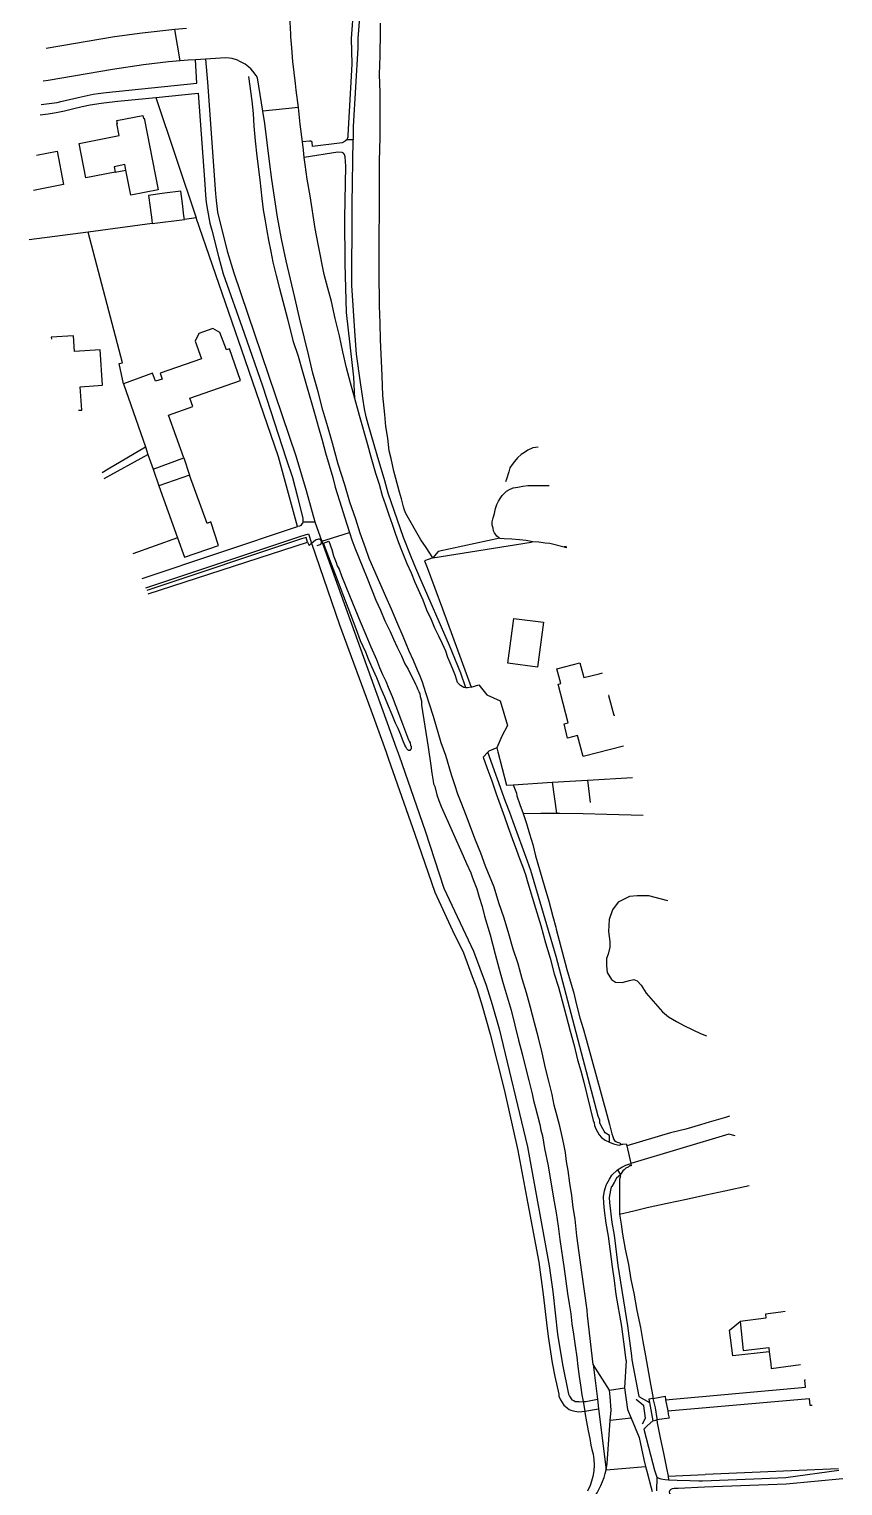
# Model space of a CAD drawing. Header units: millimetres. Extents: x 111502 to 977541, y 8702 to 1044108.
# Drawn here: x 973762.2 to 973909.1, y 473026.8 to 473289.8 of the extents above; entities that cross this region are included whole.
import ezdxf

# ---------------------------------------------------------------- set-up
doc = ezdxf.new("R2010")
doc.units = ezdxf.units.MM
doc.header["$LTSCALE"] = 0.25
doc.layers.add('X HVSS Site Background', color=8, linetype='Continuous')

# ---------------------------------------------------------------- blocks, each defined once
blk = doc.blocks.new('OS MAP')
at = {"layer": 'X HVSS Site Background'}
for points in [[(487601.39, 237811.3), (487601.56, 237811.77), (487601.58, 237812.05), (487602.31, 237824.91), (487602.31, 237824.91), (487602.2, 237829.55), (487602.6, 237835.2), (487602.85, 237839.55), (487604.2, 237854.05), (487604.8, 237858.3), (487605.25, 237860.6), (487606.2, 237864.65), (487610.6, 237880.2), (487614.2, 237892.85), (487623.12, 237924.19)], [(487607.8, 237838.45), (487604.05, 237838.7), (487603.35, 237829.5), (487603.34, 237827.86), (487602.49, 237813.65), (487602.49, 237813.62), (487602.46, 237811.27)], [(487616.89, 237735.8), (487615.66, 237737.61), (487614.68, 237739.05), (487612, 237743.75), (487611.75, 237744.4), (487611.55, 237745), (487611.2, 237746.4), (487610.85, 237747.6), (487610.2, 237750.1), (487609.8, 237751.4), (487609.35, 237753.7), (487609, 237755.1), (487608.85, 237756.25), (487608.75, 237757.35), (487608.4, 237759.5), (487608.2, 237761.65), (487607.85, 237765.05), (487607.75, 237766.85), (487607.7, 237768.7), (487607.4, 237775.1), (487607.35, 237778.15), (487607.25, 237781.25), (487607.15, 237787.45), (487607.2, 237790.6), (487607.2, 237793.7), (487607.25, 237798.4), (487607.25, 237807.35), (487607.35, 237811.65), (487607.35, 237819.75), (487607.25, 237823.05), (487607.35, 237826.4), (487607.35, 237827.9), (487607.4, 237829.3), (487607.4, 237832.3)], [(487591.24, 237829.8), (487591.2, 237830.3), (487591.1, 237832.45), (487591, 237834.55), (487591.04, 237835.17)], [(487570.26, 237831.13), (487564.4, 237830.5), (487559.35, 237829.8), (487547.02, 237827.74)], [(487572.35, 237831.3), (487570.26, 237831.13)], [(487571.21, 237825.47), (487570.26, 237831.13)], [(487592.61, 237817.04), (487592.2, 237820.2), (487592.04, 237821.4), (487591.6, 237825.35), (487591.4, 237827.85), (487591.24, 237829.8)], [(487546.12, 237817.63), (487549, 237818), (487549.7, 237818.15), (487552.8, 237818.9), (487555.5, 237819.45), (487556.4, 237819.6), (487557.85, 237819.8), (487574.25, 237821.45), (487574, 237825.7)], [(487571.21, 237825.47), (487569.15, 237825.3), (487564.6, 237824.75), (487559, 237823.9), (487547.4, 237821.95), (487546.49, 237821.81)], [(487574, 237825.7), (487572.7, 237825.6), (487571.21, 237825.47)], [(487575.8, 237825.8), (487574, 237825.7)], [(487586.15, 237816.4), (487585.2, 237822.4), (487584.95, 237822.85), (487584.35, 237823.65), (487584, 237824.05), (487583.6, 237824.4), (487582.95, 237824.9), (487582, 237825.4), (487581.6, 237825.6), (487580.6, 237825.9), (487580.15, 237826), (487579.4, 237826.05), (487575.8, 237825.8)], [(487575.8, 237825.8), (487576.15, 237821.65), (487577.6, 237801.5), (487577.75, 237800.3), (487578, 237798.2), (487578.25, 237796.9), (487579.8, 237790.95), (487580.9, 237787.25), (487592.15, 237754.2), (487594, 237747.9), (487595.55, 237742.3)], [(487583.6, 237822.65), (487584.15, 237818.25), (487584.4, 237816), (487584.55, 237813.7), (487584.8, 237811.05), (487585.1, 237808.3), (487585.6, 237804), (487585.8, 237802.35), (487586, 237800.65), (487586.25, 237798.6), (487586.6, 237796.6), (487586.9, 237794.8), (487587.2, 237793.1), (487587.6, 237791.1), (487588, 237789.15), (487588.55, 237786.75), (487589.15, 237784.4), (487590.6, 237778.9), (487591.6, 237775), (487592.55, 237772.2), (487593.35, 237769.4), (487594.2, 237766.45), (487595, 237763.55), (487595.6, 237761.45), (487596.2, 237759.3), (487596.9, 237757), (487597.5, 237754.75), (487598.8, 237750.3), (487599.25, 237748.5), (487600.35, 237744.9), (487600.9, 237743.2), (487601.81, 237740.37)], [(487545.96, 237815.77), (487547.4, 237815.95), (487548.85, 237816.15), (487550.35, 237816.45), (487551.8, 237816.8), (487553.55, 237817.25), (487555, 237817.55), (487556.95, 237817.85), (487558.4, 237818.05), (487560, 237818.2), (487566.82, 237818.88)], [(487566.82, 237818.88), (487574.5, 237819.65), (487575.7, 237803.2), (487575.8, 237801.25), (487575.95, 237799.9), (487576.15, 237798.55), (487576.6, 237796.2), (487576.95, 237794.9), (487578.15, 237790.15), (487579, 237787.05), (487582.8, 237776.3), (487586.1, 237766.8), (487590.4, 237753.65), (487591.5, 237750.25), (487592.4, 237746.8), (487593.4, 237742.9), (487593.4, 237742.25)], [(487566.82, 237818.88), (487574.1, 237797.15)], [(487592.61, 237817.04), (487586.15, 237816.4)], [(487645.8, 237590.15), (487644.8, 237599), (487644.75, 237599.95), (487643.8, 237606.8), (487643.3, 237610.3), (487642.9, 237613.4), (487642.55, 237616.4), (487642.2, 237618.5), (487642, 237620.65), (487641.6, 237622.9), (487641.3, 237625.2), (487641, 237626.8), (487640.8, 237628.45), (487640.55, 237629.95), (487640.2, 237631.3), (487639.8, 237633.15), (487639.35, 237634.95), (487638.8, 237636.95), (487638.4, 237638.9), (487637.8, 237641.3), (487637.2, 237643.65), (487636.6, 237646.4), (487635.95, 237649.1), (487635.2, 237651.8), (487634.5, 237654.6), (487633.8, 237657.25), (487633, 237659.8), (487632.3, 237662.45), (487631.4, 237665.1), (487630.6, 237667.9), (487629.75, 237670.75), (487628.8, 237673.5), (487627.95, 237676.3), (487626.4, 237680.1), (487625.55, 237682.45), (487624.6, 237684.8), (487622.8, 237689.45), (487622.1, 237691.3), (487621.4, 237693.1), (487620.85, 237694.8), (487620.25, 237696.6), (487619.2, 237700.1), (487618.4, 237702.4), (487617, 237707.1), (487615.6, 237711.4), (487615, 237713.3), (487614.6, 237714.4), (487614.1, 237715.5), (487613.4, 237717.25), (487612.6, 237718.95), (487611.5, 237721.6), (487610.35, 237724.2), (487609.4, 237726.5), (487608.35, 237728.8), (487606.2, 237733.75), (487605.4, 237735.65), (487604.7, 237737.6), (487603.75, 237740.2), (487602.95, 237742.75), (487601.9, 237745.8), (487600.95, 237748.95), (487599.8, 237752.7), (487598.75, 237756.5), (487597.9, 237759.45), (487597, 237762.45), (487596.15, 237765.75), (487595.2, 237769.1), (487594.5, 237772.25), (487593.7, 237775.45), (487592.8, 237779.1), (487591.95, 237782.75), (487591.15, 237786.1), (487590.4, 237789.4), (487589.55, 237793.35), (487588.8, 237797.3), (487587.8, 237804.1), (487587.35, 237807.3), (487586.5, 237814.15), (487586.15, 237816.4)], [(487593.3, 237810.88), (487592.9, 237814.05), (487592.61, 237817.04)], [(487559.49, 237805.39), (487554.17, 237804.35), (487552.98, 237810.59), (487560.23, 237812), (487559.81, 237814.17), (487559.92, 237814.19), (487559.81, 237814.75), (487564.5, 237815.65), (487564.61, 237815.11), (487564.71, 237815.13), (487567.25, 237802.2), (487562.35, 237801.24), (487561.45, 237805.78)], [(487601.39, 237811.3), (487601.03, 237810.97), (487600.5, 237810.68), (487595.15, 237810.04), (487595.06, 237810.82), (487594.81, 237811.02), (487594.59, 237810.99), (487593.3, 237810.88)], [(487601.39, 237811.3), (487602.46, 237811.27)], [(487622.8, 237712.3), (487621.95, 237714.95), (487619.85, 237719.95), (487614.5, 237732.25), (487613.8, 237733.9), (487612.95, 237735.95), (487611.6, 237739.45), (487608.8, 237747.45), (487608.2, 237749.65), (487606.8, 237754.3), (487605.2, 237759.9), (487604.85, 237761.25), (487604.55, 237762.65), (487604.2, 237764.6), (487603.8, 237767.4), (487603.11, 237772.53), (487602.82, 237775.83), (487602.22, 237784.93), (487602.27, 237798.21), (487602.28, 237799.64), (487602.46, 237811.27)], [(487545.31, 237808.45), (487549.01, 237809.16), (487550.19, 237803.16), (487544.75, 237802.09)], [(487593.65, 237808.05), (487593.5, 237809.35), (487593.3, 237810.88)], [(487602.8, 237764.55), (487602.62, 237768.38), (487601.28, 237780.04), (487601.01, 237788.93), (487600.99, 237797.13), (487601.18, 237806.46), (487601.03, 237808.19), (487600.92, 237808.58), (487600.72, 237808.84), (487600.49, 237808.92), (487599.74, 237809), (487593.65, 237808.05)], [(487561.45, 237805.78), (487561.26, 237806.76), (487559.29, 237806.38), (487559.49, 237805.39)], [(487559.49, 237805.39), (487561.45, 237805.78)], [(487602.8, 237764.55), (487602, 237767.35), (487601.25, 237770.1), (487600.6, 237772.95), (487600, 237775.85), (487599.2, 237778.95), (487598.55, 237782.05), (487597.9, 237784.45), (487597.25, 237786.9), (487596.15, 237792.4), (487595.6, 237795.25), (487594.7, 237801.15), (487594.2, 237804.15), (487593.8, 237806.75), (487593.65, 237808.05)], [(487572.01, 237796.87), (487571.92, 237797.51), (487571.63, 237799.72), (487571.33, 237801.94), (487571.33, 237801.97), (487568.4, 237801.58), (487565.53, 237801.2), (487565.51, 237801.19), (487565.81, 237798.99), (487566.1, 237796.76), (487566.11, 237796.73), (487566.19, 237796.1)], [(487566.19, 237796.1), (487554.6, 237794.55)], [(487566.19, 237796.1), (487572.01, 237796.87)], [(487574.1, 237797.15), (487572.01, 237796.87)], [(487583, 237771.5), (487574.1, 237797.15)], [(487554.6, 237794.55), (487543.96, 237793.17)], [(487561, 237767.2), (487560.2, 237770.85), (487560.8, 237770.95), (487554.6, 237794.55)], [(487571.9, 237753.8), (487569.15, 237761.5), (487573.55, 237763.1), (487573, 237764.6), (487582.15, 237767.8), (487580.15, 237773.5), (487579.6, 237773.3), (487579.6, 237773.31), (487578.43, 237776.45), (487577.11, 237777.18), (487574.62, 237776.26), (487573.96, 237774.88), (487575.07, 237771.72), (487567.6, 237769.1), (487568, 237768.05), (487566.8, 237767.65), (487566.25, 237769.1), (487561, 237767.2)], [(487552.85, 237762.4), (487553.47, 237762.44), (487553.16, 237766.66), (487557.2, 237766.95), (487556.8, 237773.35), (487552.17, 237773.02), (487551.96, 237775.87), (487547.94, 237775.58), (487547.97, 237775.23)], [(487589, 237754), (487583, 237771.5)], [(487561, 237767.2), (487565, 237755.8)], [(487622.8, 237712.3), (487622.46, 237712.38), (487621.85, 237712.7), (487621.35, 237713.25), (487620.95, 237714.45), (487620.5, 237715.65), (487620, 237716.8), (487619.6, 237717.8), (487619.2, 237718.9), (487618.6, 237720.25), (487617.95, 237721.65), (487617.25, 237723.1), (487616.6, 237724.6), (487615.8, 237726.3), (487615.1, 237728.15), (487613.7, 237731.3), (487613, 237733), (487612.25, 237734.7), (487611.25, 237737.1), (487610.75, 237738.5), (487610.2, 237740), (487609.6, 237741.8), (487609, 237743.5), (487608.4, 237745.25), (487607.8, 237746.95), (487607.25, 237749), (487606.6, 237751), (487605.75, 237753.95), (487605.15, 237756.2), (487603.6, 237761.45), (487602.8, 237764.55)], [(487557.12, 237751.16), (487558.21, 237751.81), (487565, 237755.8)], [(487565, 237755.8), (487565.4, 237754.45)], [(487635.87, 237755.78), (487634.95, 237755.6), (487634.05, 237755.2), (487633.4, 237754.8), (487632.8, 237754.45), (487632.15, 237753.8), (487631.6, 237753.15), (487631.2, 237752.65), (487630.8, 237752), (487630.6, 237751.3), (487630.2, 237750), (487630, 237749.5)], [(487557.52, 237750.1), (487565.4, 237754.45)], [(487565.4, 237754.45), (487566.35, 237751.8)], [(487566.35, 237751.8), (487571.9, 237753.8)], [(487571.9, 237753.8), (487572.9, 237750.7)], [(487592.4, 237741.4), (487589, 237754)], [(487566.35, 237751.8), (487567.4, 237748.75)], [(487572.9, 237750.7), (487567.4, 237748.75)], [(487578.15, 237738), (487576.75, 237742.25), (487576.1, 237742), (487572.9, 237750.7)], [(487567.4, 237748.75), (487570.75, 237739.4)], [(487628.95, 237739.3), (487628.7, 237739.45), (487628.4, 237739.7), (487628, 237740.3), (487627.8, 237740.65), (487627.75, 237741.1), (487627.6, 237741.65), (487627.6, 237742.25), (487627.75, 237743), (487628, 237743.8), (487628.2, 237744.65), (487628.4, 237745.4), (487628.75, 237746), (487629, 237746.5), (487629.4, 237747), (487629.85, 237747.5), (487630.2, 237747.8), (487630.7, 237748.1), (487631.4, 237748.4), (487632.2, 237748.5), (487633.15, 237748.7), (487634.05, 237748.8), (487637.86, 237748.8)], [(487564.39, 237732.02), (487592.4, 237741.4)], [(487565.03, 237730.35), (487593, 237739.7), (487594.4, 237740.1), (487594.98, 237738.4)], [(487593.4, 237742.25), (487593.35, 237742), (487593.2, 237741.9), (487593, 237741.6), (487592.8, 237741.5), (487592.4, 237741.4)], [(487593.4, 237742.25), (487595.55, 237742.3)], [(487595.55, 237742.3), (487596.83, 237738.75)], [(487596.83, 237738.75), (487597.02, 237738.82), (487597.58, 237739), (487601.81, 237740.37)], [(487601.81, 237740.37), (487602.25, 237739), (487602.8, 237737.6), (487604.2, 237734), (487605, 237732.1), (487605.8, 237730.1), (487606.6, 237728.15), (487607.4, 237726.3), (487608.2, 237724.4), (487609.15, 237722.5), (487609.75, 237721.1), (487610.4, 237719.65), (487611.2, 237718.1), (487611.8, 237716.65), (487612.4, 237715.65), (487613.75, 237712.95), (487613.95, 237712.5), (487614.1, 237712.1), (487614.2, 237711.9), (487614.35, 237711.65), (487614.5, 237711.25), (487614.6, 237710.75), (487614.8, 237709.95), (487614.85, 237709.15), (487616, 237701.6), (487616.5, 237698.3), (487616.7, 237696.9), (487616.8, 237696.15), (487616.95, 237695.45), (487617, 237694.95), (487617.2, 237694.5), (487617.6, 237693), (487617.95, 237691.95), (487618.4, 237690.9), (487622.35, 237682), (487622.95, 237680.6), (487623.75, 237678.9), (487624, 237678.2), (487624.2, 237677.5), (487624.8, 237676), (487625.25, 237674.5), (487625.8, 237672.8), (487626.2, 237671.1), (487627.2, 237667.7), (487628.15, 237664.25), (487628.85, 237661.5), (487629.6, 237658.9), (487631, 237654.1), (487632.35, 237648.7), (487633, 237646.25), (487633.6, 237643.75), (487634.2, 237641.4), (487634.8, 237639), (487635.05, 237637.8), (487635.4, 237636.5), (487636.2, 237633.5), (487636.4, 237632.45), (487636.7, 237631.45), (487637.05, 237629.15), (487637.7, 237626), (487638.4, 237621.6), (487638.8, 237619.5), (487639.15, 237617.5), (487639.5, 237615.15), (487639.8, 237612.7), (487640.6, 237607.4), (487640.9, 237605.2), (487641.2, 237602.95), (487641.5, 237601.1), (487641.8, 237599.3), (487642, 237597.5), (487642.3, 237595.65), (487642.6, 237593.5), (487642.9, 237591.5), (487643.05, 237589.8), (487643.3, 237588), (487643.55, 237586.4), (487643.8, 237584.7), (487644, 237583.5)], [(487570.75, 237739.4), (487562.69, 237736.51)], [(487594.22, 237738.61), (487594.01, 237739.46), (487593.15, 237739.21), (487565.21, 237729.87)], [(487565.43, 237729.29), (487594.22, 237738.61)], [(487570.75, 237739.4), (487572, 237735.9), (487578.15, 237738)], [(487594.22, 237738.61), (487594.53, 237737.99), (487594.98, 237738.4)], [(487594.98, 237738.4), (487595.65, 237739.01), (487596.29, 237739.23), (487596.32, 237739.22), (487596.34, 237739.21), (487596.37, 237739.2), (487596.39, 237739.18), (487596.42, 237739.17), (487596.44, 237739.15), (487596.46, 237739.14), (487596.49, 237739.12), (487596.51, 237739.1), (487596.53, 237739.08), (487596.55, 237739.06), (487596.57, 237739.04), (487596.59, 237739.02), (487596.6, 237738.99), (487596.62, 237738.97), (487596.64, 237738.95), (487596.65, 237738.92), (487596.66, 237738.9), (487596.67, 237738.87), (487596.69, 237738.84), (487596.7, 237738.82), (487596.7, 237738.79), (487596.71, 237738.76), (487596.72, 237738.72)], [(487594.98, 237738.4), (487600, 237723.7), (487606.1, 237707.2), (487608.4, 237700.9)], [(487596.72, 237738.72), (487596.72, 237738.69), (487596.73, 237738.66), (487596.73, 237738.63), (487596.73, 237738.61), (487596.73, 237738.58), (487596.72, 237738.55), (487596.72, 237738.52), (487596.72, 237738.49), (487596.71, 237738.47), (487596.7, 237738.44), (487596.69, 237738.41), (487596.68, 237738.38), (487596.67, 237738.36), (487596.66, 237738.33), (487596.65, 237738.31), (487596.64, 237738.28), (487596.62, 237738.26), (487596.61, 237738.23), (487596.59, 237738.21), (487596.57, 237738.19), (487596.55, 237738.17), (487596.53, 237738.15), (487596.51, 237738.13), (487596.48, 237738.1), (487595.94, 237737.95)], [(487596.72, 237738.72), (487596.83, 237738.75)], [(487596.83, 237738.75), (487610.25, 237701.5)], [(487599.95, 237733.7), (487600.4, 237732.5), (487601.8, 237729), (487602.8, 237726.65), (487603.75, 237724.25), (487604.75, 237721.9), (487605.7, 237719.7), (487606.7, 237717.4), (487607.25, 237716), (487607.8, 237714.7), (487608.35, 237713.5), (487608.8, 237712.45), (487609.5, 237710.75), (487610.2, 237709), (487611.4, 237705.8), (487612.5, 237702.9), (487612.6, 237702.65), (487612.75, 237702.4), (487612.85, 237701.9), (487612.95, 237701.75), (487612.95, 237701.3), (487612.85, 237701.2), (487612.7, 237701), (487612.4, 237701), (487612.35, 237701.1), (487612.15, 237701.3), (487612, 237701.65), (487611.8, 237701.95), (487611.4, 237702.95), (487611.1, 237703.8), (487610.6, 237704.95), (487610.15, 237705.95), (487609.5, 237707.45), (487608.85, 237709), (487608.2, 237710.6), (487607.55, 237712.15), (487606.75, 237714.1), (487605.85, 237716.1), (487605.25, 237717.45), (487604.75, 237718.75), (487603.8, 237720.8), (487603, 237722.95), (487597.15, 237738.41), (487598.08, 237738.78), (487598.6, 237737.3), (487598.95, 237736.15), (487599.4, 237734.95), (487599.6, 237734.3), (487599.95, 237733.7)], [(487628.95, 237739.3), (487617.83, 237736.94), (487616.89, 237735.8)], [(487616.89, 237735.8), (487634.63, 237738.61), (487634.9, 237738.75)], [(487628.95, 237739.3), (487629.75, 237739.25), (487631.15, 237739.2), (487632.55, 237739.1), (487633.75, 237738.95), (487634.9, 237738.75)], [(487634.9, 237738.75), (487636, 237738.65), (487637.15, 237738.5), (487638, 237738.4), (487640.6, 237737.75)], [(487641, 237737.83), (487640.6, 237737.75)], [(487640.6, 237737.75), (487640.7, 237737.7), (487641.06, 237737.62)], [(487616.89, 237735.8), (487616.02, 237735.48), (487615.39, 237735.24), (487615.85, 237734), (487618.6, 237726.54), (487623.8, 237712.4)], [(487636.85, 237724.15), (487635.8, 237716.05), (487630.4, 237716.75), (487631.5, 237724.85), (487636.85, 237724.15)], [(487651.32, 237701.78), (487644, 237699.9), (487643, 237703.7), (487641.2, 237703.2), (487640.6, 237705.8), (487641.3, 237706), (487639.5, 237712.95), (487639.97, 237713.07), (487639.27, 237715.75), (487643.42, 237716.83), (487644.12, 237714.14), (487646.9, 237714.85), (487647.53, 237715.02)], [(487623.8, 237712.4), (487623.12, 237712.28), (487622.8, 237712.3)], [(487623.8, 237712.4), (487625.15, 237712.85), (487626.65, 237711.05), (487629, 237709.95), (487630.35, 237705.5), (487629.3, 237703.6), (487628.4, 237701.49)], [(487648.7, 237710.93), (487648.6, 237710.9), (487649.55, 237707.35), (487649.71, 237707.39)], [(487608.4, 237700.9), (487608.85, 237699.45), (487613.6, 237685.9)], [(487610.25, 237701.5), (487610.8, 237700), (487615.5, 237686.5)], [(487626.8, 237700.7), (487625.94, 237699.76), (487626.6, 237697.9), (487627.5, 237695.5), (487628.3, 237693.15), (487629.8, 237689), (487630.4, 237687.25), (487631.2, 237685.1), (487632, 237683), (487632.55, 237681.5), (487633.05, 237680.1), (487633.6, 237678.6), (487634, 237677.1), (487635.4, 237672.5), (487636.4, 237669.4), (487637.2, 237666.3), (487638.05, 237663.5), (487638.8, 237660.7), (487639.55, 237658.25), (487640.2, 237655.8), (487640.95, 237653.1), (487641.7, 237650.3), (487642.4, 237647.75), (487643, 237645.15), (487643.6, 237643.15), (487644.15, 237641.1), (487645.8, 237634.2), (487646, 237633.75), (487646.05, 237633.3), (487646.3, 237632.7), (487646.9, 237631.6), (487647.35, 237631.1), (487648, 237630.65), (487648.8, 237630.3)], [(487628.4, 237701.49), (487627, 237700.85), (487626.8, 237700.7)], [(487648.8, 237630.3), (487648.75, 237631.5), (487648, 237632), (487647.8, 237632.25), (487647.35, 237633.1), (487647.05, 237633.8), (487647, 237634.25), (487646.75, 237634.95), (487639.15, 237663.8), (487634.55, 237679.3), (487633.95, 237681), (487631.35, 237688.1), (487630.75, 237689.8), (487630, 237691.8), (487626.8, 237700.7)], [(487628.4, 237701.49), (487628.61, 237700.73), (487630.2, 237694.75), (487631.35, 237694.8)], [(487631.35, 237694.8), (487638.45, 237695.25)], [(487638.45, 237695.25), (487644.8, 237695.65)], [(487638.45, 237695.25), (487639.2, 237689.65)], [(487644.8, 237695.65), (487652.94, 237696.12)], [(487644.8, 237695.65), (487645.3, 237691.6)], [(487631.35, 237694.8), (487631.95, 237693.3), (487632.05, 237692.8), (487632.6, 237691.25), (487633.2, 237689.6)], [(487633.2, 237689.6), (487636.4, 237689.65), (487639.2, 237689.65)], [(487633.2, 237689.6), (487633.8, 237687.8), (487634.35, 237685.95), (487634.9, 237684), (487635.4, 237682), (487637, 237676.6), (487637.8, 237673.8), (487638.55, 237671), (487639.07, 237669.07), (487639.15, 237668.75), (487641.05, 237661.45), (487641.7, 237659.4), (487642.3, 237657.4), (487642.8, 237655.1), (487643.4, 237652.75), (487644, 237650.8), (487644.55, 237648.9), (487648.3, 237635.3), (487648.8, 237633.5), (487649.2, 237631.8), (487649.35, 237631.3), (487649.5, 237630.9), (487649.7, 237630.6), (487649.9, 237630.4), (487650.15, 237630.3), (487650.6, 237630.15), (487650.7, 237630.1), (487650.75, 237630), (487651, 237629.9)], [(487639.2, 237689.65), (487639.8, 237689.65), (487644, 237689.6), (487648.3, 237689.5), (487654.88, 237689.31)], [(487613.6, 237685.9), (487617.2, 237675.4), (487620.4, 237668.5), (487622.4, 237664.45), (487624, 237660.2), (487624.8, 237658), (487625.8, 237654.9), (487627.2, 237649.8), (487629.75, 237639.8), (487632.2, 237628.8), (487634.2, 237618.2), (487636, 237608.6), (487636.8, 237602.8), (487637.4, 237597.7), (487637.7, 237595.2), (487638.4, 237590.45), (487638.9, 237588), (487639.6, 237584.8), (487639.6, 237584.45), (487639.9, 237583.75), (487640.5, 237582.8), (487640.75, 237582.6), (487641.2, 237582.25), (487641.5, 237582), (487641.8, 237581.9), (487642.5, 237581.7), (487642.9, 237581.65), (487643.2, 237581.6), (487643.8, 237581.65), (487644.3, 237581.75)], [(487615.5, 237686.5), (487618.85, 237676.15), (487624.2, 237664.75), (487626.5, 237658.6), (487627.6, 237655.15), (487628.85, 237650.75), (487633.95, 237629.45), (487637.9, 237607.95), (487638.55, 237603.3), (487639.4, 237595.65), (487640.3, 237590.15), (487641.4, 237584.8), (487641.55, 237584.45), (487642, 237583.8), (487642.35, 237583.65), (487642.55, 237583.5), (487642.9, 237583.45), (487643.15, 237583.45), (487643.35, 237583.4), (487644, 237583.5)], [(487659.3, 237673.88), (487655.87, 237674.73), (487653.79, 237674.77), (487652.38, 237674.65), (487650.32, 237673.62), (487649.3, 237672.23), (487648.73, 237670.5), (487648.59, 237668.29), (487648.82, 237666.5), (487648.84, 237665.48), (487648.55, 237664.24), (487648.25, 237663.46), (487648.22, 237662.18), (487648.38, 237660.94), (487649.14, 237659.65), (487649.83, 237659.17), (487651.04, 237659.1), (487652.41, 237659.5), (487653.16, 237659.63), (487653.76, 237659.42), (487654.52, 237658.64), (487655.39, 237657.21), (487658.32, 237653.79), (487659.43, 237652.93), (487660.88, 237652.07), (487662.29, 237651.29), (487665.23, 237649.93), (487666.28, 237649.47)], [(487670.43, 237634.98), (487669.7, 237634.75), (487666.79, 237633.88)], [(487666.79, 237633.88), (487665.2, 237633.4), (487662.55, 237632.65), (487659.8, 237631.95), (487651.9, 237629.65)], [(487648.8, 237630.3), (487649.5, 237630), (487650.2, 237629.8), (487650.6, 237629.75), (487651, 237629.9)], [(487651, 237629.9), (487651.2, 237629.9), (487651.8, 237630), (487651.9, 237629.65)], [(487651.9, 237629.65), (487652.6, 237626.45)], [(487671.45, 237631.41), (487670.3, 237631.74), (487652.6, 237626.45)], [(487651.8, 237590.9), (487651.75, 237591.4), (487651.35, 237594.25), (487651, 237597), (487650, 237602.8), (487649.7, 237605.3), (487649.3, 237607.8), (487648.6, 237613.3), (487648.2, 237615.65), (487647.9, 237617.95), (487647.75, 237619.25), (487647.7, 237620.5), (487647.9, 237621.5), (487648.2, 237622.5), (487648.3, 237622.75), (487648.75, 237623.6), (487649.2, 237624.3), (487650.2, 237625.3)], [(487650.75, 237624.4), (487650.05, 237623.8), (487649.6, 237623), (487649.2, 237622.3), (487649.05, 237622.15), (487648.95, 237621.6), (487648.7, 237620.3), (487648.75, 237619.4), (487649.2, 237615.8), (487649.6, 237613.5), (487650.3, 237608), (487652, 237597.15), (487652.75, 237591.7), (487652.8, 237591)], [(487650.2, 237625.3), (487651, 237625.8), (487651.75, 237626.15), (487652.6, 237626.45)], [(487650.2, 237625.3), (487650.75, 237624.4)], [(487650.75, 237624.4), (487650.7, 237624.15), (487650.7, 237623.95), (487650.6, 237623.6), (487650.6, 237617.3)], [(487652.6, 237626.45), (487652.7, 237626), (487652.4, 237626), (487652.15, 237625.8), (487651.75, 237625.6), (487651.4, 237625.3), (487651.2, 237625.1), (487650.9, 237624.65), (487650.75, 237624.4)], [(487650.6, 237617.3), (487653.15, 237617.9), (487655.6, 237618.5), (487659.2, 237619.3), (487662.7, 237620), (487666.15, 237620.8), (487669.6, 237621.5), (487674.01, 237622.47)], [(487650.6, 237617.3), (487650.9, 237615.5), (487651.15, 237613.7), (487651.6, 237610.95), (487652.2, 237608.2), (487652.6, 237605.5), (487653.15, 237603), (487653.7, 237599.9), (487654.35, 237596.8), (487654.8, 237594.3), (487655.3, 237591.7), (487656.2, 237586.6), (487656.6, 237584.4), (487656.6, 237584)], [(487680.52, 237599.71), (487679.74, 237599.61), (487676.95, 237599.25), (487677, 237598.5), (487672.4, 237597.9)], [(487677.64, 237592.42), (487671.02, 237591.74), (487670.46, 237596.35), (487672.4, 237597.9)], [(487672.4, 237597.9), (487672.9, 237592.65), (487677.55, 237593.2), (487677.64, 237592.42)], [(487648.75, 237585.5), (487645.8, 237590.15)], [(487645.8, 237590.15), (487646.58, 237583.88)], [(487651.8, 237590.9), (487651.5, 237585.95)], [(487652.8, 237591), (487654.05, 237584.4), (487656, 237583.3)], [(487677.64, 237592.42), (487677.91, 237590.24), (487678, 237589.45), (487683.26, 237590.14)], [(487684.03, 237587.43), (487684.05, 237587.3)], [(487648.75, 237585.5), (487651.5, 237585.95)], [(487648.91, 237580.01), (487649.05, 237581.9), (487648.9, 237584.3), (487648.75, 237585.5)], [(487651.5, 237585.95), (487652, 237582), (487652.67, 237580.44)], [(487658.9, 237583.8), (487684.2, 237586.03), (487684.05, 237587.3)], [(487684.05, 237587.3), (487684.07, 237587.3)], [(487644, 237583.5), (487644.5, 237583.5), (487646.58, 237583.88)], [(487644, 237583.5), (487644.05, 237583.1), (487644.3, 237581.75)], [(487644.3, 237581.75), (487646.79, 237582.16)], [(487646.58, 237583.88), (487646.79, 237582.16)], [(487646.79, 237582.16), (487648.15, 237571.15)], [(487654.72, 237579.43), (487655.3, 237580.45), (487655, 237582.7), (487653.62, 237583.85)], [(487656.6, 237584), (487655.9, 237583.9), (487656, 237583.3)], [(487656, 237583.3), (487656.6, 237580)], [(487656.6, 237584), (487658.8, 237584.45), (487658.9, 237583.8)], [(487656.6, 237584), (487657, 237582.3), (487657.35, 237580.4), (487657.35, 237580.15)], [(487658.9, 237583.8), (487659.29, 237581.77)], [(487659.29, 237581.77), (487684.84, 237584.02), (487684.85, 237583.94), (487684.95, 237582.8), (487685.35, 237582.83)], [(487644.3, 237581.75), (487644.35, 237581.5), (487644.6, 237579.8), (487644.95, 237578.15), (487645.2, 237576.8), (487645.4, 237575.6), (487645.6, 237574.8), (487645.8, 237573.95), (487645.95, 237573), (487646, 237572), (487645.95, 237570.95), (487645.75, 237569.95), (487645.55, 237569.1), (487645.3, 237568.3), (487644.8, 237567.3)], [(487648.15, 237571.15), (487648.35, 237572.3), (487648.91, 237580.01)], [(487652.67, 237580.44), (487648.91, 237580.01)], [(487652.67, 237580.44), (487654.15, 237577), (487655, 237573), (487655.3, 237571.75)], [(487656.6, 237580), (487655.6, 237579.1)], [(487656.6, 237580), (487657.15, 237580.1), (487657.35, 237580.15)], [(487659.29, 237581.77), (487659.4, 237581.2), (487659.55, 237580.45), (487657.35, 237580.15)], [(487657.35, 237580.15), (487657.4, 237579.6), (487657.95, 237576.9), (487658.5, 237574.15), (487659.05, 237571.45), (487659.4, 237570)], [(487655.6, 237579.1), (487655, 237578.5), (487655.8, 237575.2), (487656.9, 237571.1), (487657.3, 237569.8)], [(487648.15, 237571.15), (487655.3, 237571.75)], [(487655.3, 237571.75), (487655.5, 237570.9), (487656.3, 237567.9), (487656.49, 237567.23)], [(487636.78, 237559.65), (487637.3, 237559.75), (487638, 237559.95), (487639, 237560.3), (487639.7, 237560.6), (487640.4, 237560.95), (487641.2, 237561.45), (487641.95, 237561.95), (487642.6, 237562.5), (487643.3, 237563), (487644.3, 237564), (487644.8, 237564.65), (487645.4, 237565.3), (487645.8, 237566), (487646.55, 237567), (487647.2, 237568.3), (487647.5, 237569), (487647.8, 237569.75), (487648, 237570.45), (487648.15, 237571.15)], [(487657.3, 237569.8), (487657.28, 237567.33)], [(487657.3, 237569.8), (487657.7, 237569.65), (487658.05, 237569.5), (487658.8, 237569.4), (487659.45, 237569.3)], [(487659.4, 237570), (487666.05, 237570.3)], [(487659.4, 237570), (487659.45, 237569.3)], [(487659.45, 237569.3), (487661, 237569.25), (487663.3, 237569.2), (487664.9, 237569.15), (487665.6, 237569.15), (487674.85, 237569.51), (487680.64, 237569.74), (487690.22, 237571.1)], [(487667.17, 237557.8), (487659.92, 237566.55), (487659.7, 237566.85), (487659.64, 237567.12), (487659.7, 237567.39), (487659.91, 237567.65), (487660.16, 237567.78), (487660.43, 237567.8), (487661.2, 237567.8), (487665.94, 237568.04), (487680.69, 237568.58), (487690.93, 237569.58)], [(487690.12, 237571.33), (487666.05, 237570.3)]]:
    blk.add_lwpolyline(points, dxfattribs=at)

msp = doc.modelspace()

# ---------------------------------------------------------------- block references
at = {"lineweight": 0}
msp.add_blockref('OS MAP', (486218.2, 235458.61), dxfattribs=at)

doc.saveas('drawing.dxf')
